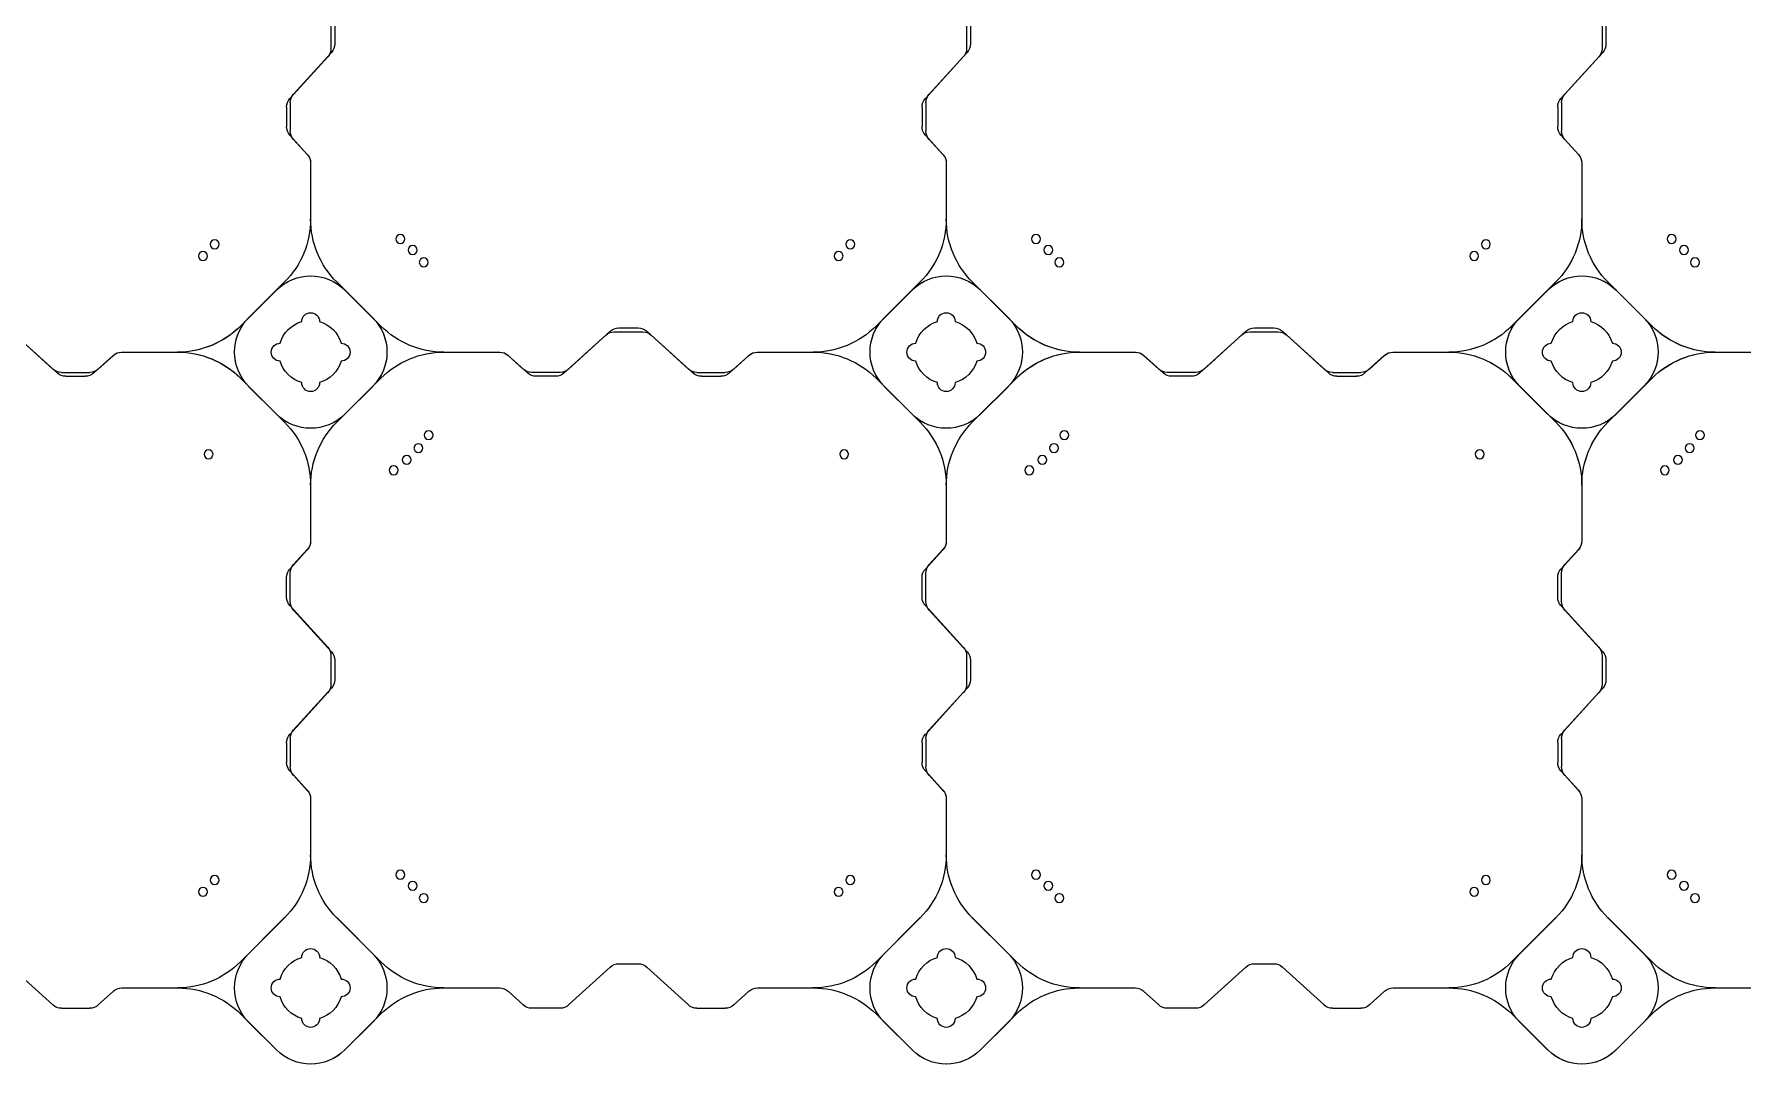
# Model space of a CAD drawing. Header units: millimetres. Extents: x -1612139 to -1260738, y 1141106 to 1536160.
# Drawn here: x -1344645 to -1343301, y 1183512 to 1184326 of the extents above; entities that cross this region are included whole.
import ezdxf

# ---------------------------------------------------------------- set-up
doc = ezdxf.new("R2010")
doc.units = ezdxf.units.MM
doc.header["$LTSCALE"] = 10
doc.layers.get('0').update_dxf_attribs({"linetype": 'CONTINUOUS'})
doc.layers.add('W-FLOAT_BOWL浮筒', color=253, linetype='CONTINUOUS')

# ---------------------------------------------------------------- blocks, each defined once
blk = doc.blocks.new('蓝色')
at = {"layer": 'W-FLOAT_BOWL浮筒', "color": 5}
for p, q in [((1479.5, 1549.2), (1451.2, 1520.9)), ((1457.5, 1527.3), (1479.4, 1549.2)), ((1533.2, 1549.2), (1555.2, 1527.3)), ((1533.2, 1549.2), (1561.5, 1520.9)), ((1979.5, 1549.2), (1951.2, 1520.9)), ((1957.5, 1527.3), (1979.4, 1549.2)), ((2033.2, 1549.2), (2055.2, 1527.3)), ((2033.2, 1549.2), (2061.5, 1520.9)), ((2479.5, 1549.2), (2451.2, 1520.9)), ((2457.5, 1527.3), (2479.4, 1549.2)), ((2533.2, 1549.2), (2555.2, 1527.3)), ((2533.2, 1549.2), (2561.5, 1520.9)), ((1303.5, 1513.8), (1270.7, 1484)), ((1310.2, 1516.4), (1332.5, 1516.4)), ((1339.2, 1513.8), (1351.1, 1503)), ((1673.5, 1513.8), (1661.6, 1503)), ((1702.5, 1516.4), (1680.2, 1516.4)), ((1709.2, 1513.8), (1742, 1484)), ((1803.5, 1513.8), (1770.7, 1484)), ((1810.2, 1516.4), (1832.5, 1516.4)), ((1839.2, 1513.8), (1851.1, 1503)), ((2173.5, 1513.8), (2161.6, 1503)), ((2202.5, 1516.4), (2180.2, 1516.4)), ((2209.2, 1513.8), (2242, 1484)), ((2303.5, 1513.8), (2270.7, 1484)), ((2310.2, 1516.4), (2332.5, 1516.4)), ((2339.2, 1513.8), (2351.1, 1503)), ((1357.8, 1500.4), (1401.6, 1500.4)), ((1610.9, 1500.4), (1654.9, 1500.4)), ((1857.8, 1500.4), (1901.6, 1500.4)), ((2110.9, 1500.4), (2154.9, 1500.4)), ((2357.8, 1500.4), (2401.6, 1500.4)), ((2610.9, 1500.4), (2654.9, 1500.4)), ((1485.8, 1445.1), (1451.1, 1479.9)), ((1526.8, 1445.1), (1561.6, 1479.9)), ((1748.7, 1481.4), (1764, 1481.4)), ((1985.8, 1445.1), (1951.1, 1479.9)), ((2026.8, 1445.1), (2061.6, 1479.9)), ((2248.7, 1481.4), (2264, 1481.4)), ((2485.8, 1445.1), (2451.1, 1479.9)), ((2526.8, 1445.1), (2561.6, 1479.9)), ((1457.5, 1473.5), (1485.8, 1445.2)), ((1555.2, 1473.5), (1526.8, 1445.2)), ((1957.5, 1473.5), (1985.8, 1445.2)), ((2055.2, 1473.5), (2026.8, 1445.2)), ((2457.5, 1473.5), (2485.8, 1445.2)), ((2555.2, 1473.5), (2526.8, 1445.2)), ((1506.3, 1351.6), (1506.3, 1395.8)), ((1506.3, 1351.8), (1506.3, 1395.8)), ((2006.3, 1351.6), (2006.3, 1395.8)), ((2006.3, 1351.8), (2006.3, 1395.8)), ((2506.3, 1351.6), (2506.3, 1395.8)), ((2506.3, 1351.8), (2506.3, 1395.8)), ((1489.9, 1329.7), (1503.7, 1344.9)), ((1492.9, 1333.2), (1503.7, 1345.1)), ((1989.9, 1329.7), (2003.7, 1344.9)), ((1992.9, 1333.2), (2003.7, 1345.1)), ((2489.9, 1329.7), (2503.7, 1344.9)), ((2492.9, 1333.2), (2503.7, 1345.1)), ((1487.3, 1307.7), (1487.3, 1323)), ((1490.3, 1304.2), (1490.3, 1326.5)), ((1987.3, 1307.7), (1987.3, 1323)), ((1990.3, 1304.2), (1990.3, 1326.5)), ((2487.3, 1307.7), (2487.3, 1323)), ((2490.3, 1304.2), (2490.3, 1326.5)), ((1489.9, 1301), (1519.7, 1268.2)), ((1492.9, 1297.5), (1522.7, 1264.7)), ((1989.9, 1301), (2019.7, 1268.2)), ((1992.9, 1297.5), (2022.7, 1264.7)), ((2489.9, 1301), (2519.7, 1268.2)), ((2492.9, 1297.5), (2522.7, 1264.7)), ((1522.3, 1239.2), (1522.3, 1261.5)), ((1525.3, 1242.7), (1525.3, 1258)), ((2022.3, 1239.2), (2022.3, 1261.5)), ((2025.3, 1242.7), (2025.3, 1258)), ((2522.3, 1239.2), (2522.3, 1261.5)), ((2525.3, 1242.7), (2525.3, 1258)), ((1489.9, 1199.7), (1519.7, 1232.5)), ((1492.9, 1203.2), (1522.7, 1236)), ((1989.9, 1199.7), (2019.7, 1232.5)), ((1992.9, 1203.2), (2022.7, 1236)), ((2489.9, 1199.7), (2519.7, 1232.5)), ((2492.9, 1203.2), (2522.7, 1236)), ((1490.3, 1196.5), (1490.3, 1174.2)), ((1990.3, 1196.5), (1990.3, 1174.2)), ((2490.3, 1196.5), (2490.3, 1174.2)), ((1487.3, 1193), (1487.3, 1177.7)), ((1987.3, 1193), (1987.3, 1177.7)), ((2487.3, 1193), (2487.3, 1177.7)), ((1489.9, 1171), (1503.7, 1155.8)), ((1989.9, 1171), (2003.7, 1155.8)), ((2489.9, 1171), (2503.7, 1155.8)), ((1492.9, 1167.5), (1503.7, 1155.6)), ((1992.9, 1167.5), (2003.7, 1155.6)), ((2492.9, 1167.5), (2503.7, 1155.6)), ((1506.3, 1105.1), (1506.3, 1149.1)), ((1506.3, 1105.1), (1506.3, 1148.9)), ((2006.3, 1105.1), (2006.3, 1149.1)), ((2006.3, 1105.1), (2006.3, 1148.9)), ((2506.3, 1105.1), (2506.3, 1149.1)), ((2506.3, 1105.1), (2506.3, 1148.9)), ((1451.1, 1020.9), (1485.8, 1055.6)), ((1479.5, 1049.2), (1451.2, 1020.9)), ((1457.5, 1027.2), (1485.8, 1055.5)), ((1457.5, 1027.3), (1479.4, 1049.2)), ((1561.6, 1020.9), (1526.8, 1055.6)), ((1555.2, 1027.2), (1526.8, 1055.5)), ((1533.2, 1049.2), (1555.2, 1027.3)), ((1533.2, 1049.2), (1561.5, 1020.9)), ((1951.1, 1020.9), (1985.8, 1055.6)), ((1979.5, 1049.2), (1951.2, 1020.9)), ((1957.5, 1027.2), (1985.8, 1055.5)), ((1957.5, 1027.3), (1979.4, 1049.2)), ((2061.6, 1020.9), (2026.8, 1055.6)), ((2055.2, 1027.2), (2026.8, 1055.5)), ((2033.2, 1049.2), (2055.2, 1027.3)), ((2033.2, 1049.2), (2061.5, 1020.9)), ((2451.1, 1020.9), (2485.8, 1055.6)), ((2479.5, 1049.2), (2451.2, 1020.9)), ((2457.5, 1027.2), (2485.8, 1055.5)), ((2457.5, 1027.3), (2479.4, 1049.2)), ((2561.6, 1020.9), (2526.8, 1055.6)), ((2555.2, 1027.2), (2526.8, 1055.5)), ((2533.2, 1049.2), (2555.2, 1027.3)), ((2533.2, 1049.2), (2561.5, 1020.9)), ((1303.5, 1013.8), (1270.7, 984)), ((1307, 1016.8), (1274.2, 987)), ((1310.2, 1016.4), (1332.5, 1016.4)), ((1313.7, 1019.4), (1329, 1019.4)), ((1335.7, 1016.8), (1350.9, 1003)), ((1339.2, 1013.8), (1351.1, 1003)), ((1673.5, 1013.8), (1661.6, 1003)), ((1677, 1016.8), (1661.8, 1003)), ((1702.5, 1016.4), (1680.2, 1016.4)), ((1699, 1019.4), (1683.7, 1019.4)), ((1705.7, 1016.8), (1738.5, 987)), ((1709.2, 1013.8), (1742, 984)), ((1803.5, 1013.8), (1770.7, 984)), ((1807, 1016.8), (1774.2, 987)), ((1810.2, 1016.4), (1832.5, 1016.4)), ((1813.7, 1019.4), (1829, 1019.4)), ((1835.7, 1016.8), (1850.9, 1003)), ((1839.2, 1013.8), (1851.1, 1003)), ((2173.5, 1013.8), (2161.6, 1003)), ((2177, 1016.8), (2161.8, 1003)), ((2202.5, 1016.4), (2180.2, 1016.4)), ((2199, 1019.4), (2183.7, 1019.4)), ((2205.7, 1016.8), (2238.5, 987)), ((2209.2, 1013.8), (2242, 984)), ((2303.5, 1013.8), (2270.7, 984)), ((2307, 1016.8), (2274.2, 987)), ((2310.2, 1016.4), (2332.5, 1016.4)), ((2313.7, 1019.4), (2329, 1019.4)), ((2335.7, 1016.8), (2350.9, 1003)), ((2339.2, 1013.8), (2351.1, 1003)), ((1357.6, 1000.4), (1401.6, 1000.4)), ((1357.8, 1000.4), (1401.6, 1000.4)), ((1610.9, 1000.4), (1654.9, 1000.4)), ((1610.9, 1000.4), (1655.1, 1000.4)), ((1857.6, 1000.4), (1901.6, 1000.4)), ((1857.8, 1000.4), (1901.6, 1000.4)), ((2110.9, 1000.4), (2154.9, 1000.4)), ((2110.9, 1000.4), (2155.1, 1000.4)), ((2357.6, 1000.4), (2401.6, 1000.4)), ((2357.8, 1000.4), (2401.6, 1000.4)), ((2610.9, 1000.4), (2654.9, 1000.4)), ((2610.9, 1000.4), (2655.1, 1000.4)), ((1745.2, 984.4), (1767.5, 984.4)), ((1748.7, 981.4), (1764, 981.4)), ((2245.2, 984.4), (2267.5, 984.4)), ((2248.7, 981.4), (2264, 981.4)), ((1485.8, 945.1), (1451.1, 979.9)), ((1479.5, 951.6), (1451.2, 979.9)), ((1457.5, 973.5), (1485.8, 945.2)), ((1479.4, 951.6), (1457.5, 973.5)), ((1526.8, 945.1), (1561.6, 979.9)), ((1555.2, 973.5), (1526.8, 945.2)), ((1533.2, 951.6), (1561.5, 979.9)), ((1555.2, 973.5), (1533.2, 951.6)), ((1985.8, 945.1), (1951.1, 979.9)), ((1979.5, 951.6), (1951.2, 979.9)), ((1957.5, 973.5), (1985.8, 945.2)), ((1979.4, 951.6), (1957.5, 973.5)), ((2026.8, 945.1), (2061.6, 979.9)), ((2055.2, 973.5), (2026.8, 945.2)), ((2033.2, 951.6), (2061.5, 979.9)), ((2055.2, 973.5), (2033.2, 951.6)), ((2485.8, 945.1), (2451.1, 979.9)), ((2479.5, 951.6), (2451.2, 979.9)), ((2457.5, 973.5), (2485.8, 945.2)), ((2479.4, 951.6), (2457.5, 973.5)), ((2526.8, 945.1), (2561.6, 979.9)), ((2555.2, 973.5), (2526.8, 945.2)), ((2533.2, 951.6), (2561.5, 979.9)), ((2555.2, 973.5), (2533.2, 951.6)), ((1506.3, 851.6), (1506.3, 895.8)), ((1506.3, 851.8), (1506.3, 895.8)), ((2006.3, 851.6), (2006.3, 895.8)), ((2006.3, 851.8), (2006.3, 895.8)), ((2506.3, 851.6), (2506.3, 895.8)), ((2506.3, 851.8), (2506.3, 895.8)), ((1489.9, 829.7), (1503.7, 844.9)), ((1492.9, 833.2), (1503.7, 845.1)), ((1989.9, 829.7), (2003.7, 844.9)), ((1992.9, 833.2), (2003.7, 845.1)), ((2489.9, 829.7), (2503.7, 844.9)), ((2492.9, 833.2), (2503.7, 845.1)), ((1487.3, 807.7), (1487.3, 823)), ((1490.3, 804.2), (1490.3, 826.5)), ((1987.3, 807.7), (1987.3, 823)), ((1990.3, 804.2), (1990.3, 826.5)), ((2487.3, 807.7), (2487.3, 823)), ((2490.3, 804.2), (2490.3, 826.5)), ((1489.9, 801), (1519.7, 768.2)), ((1492.9, 797.5), (1522.7, 764.7)), ((1989.9, 801), (2019.7, 768.2)), ((1992.9, 797.5), (2022.7, 764.7)), ((2489.9, 801), (2519.7, 768.2)), ((2492.9, 797.5), (2522.7, 764.7)), ((1522.3, 739.2), (1522.3, 761.5)), ((1525.3, 742.7), (1525.3, 758)), ((2022.3, 739.2), (2022.3, 761.5)), ((2025.3, 742.7), (2025.3, 758)), ((2522.3, 739.2), (2522.3, 761.5)), ((2525.3, 742.7), (2525.3, 758))]:
    blk.add_line(p, q, dxfattribs=at)
for centre in [(1421.6, 1424.8), (1595.3, 1429.8), (1921.6, 1424.8), (2095.3, 1429.8), (2421.6, 1424.8), (2595.3, 1429.8), (1430.8, 1415.6), (1576.9, 1411.4), (1586.6, 1420.1), (1930.8, 1415.6), (2076.9, 1411.4), (2086.6, 1420.1), (2430.8, 1415.6), (2576.9, 1411.4), (2586.6, 1420.1), (1571.6, 1093.3), (2071.6, 1093.3), (2571.6, 1093.3), (1426, 1080.7), (1581.9, 1085.1), (1591.1, 1075.9), (1926, 1080.7), (2081.9, 1085.1), (2091.1, 1075.9), (2426, 1080.7), (2581.9, 1085.1), (2591.1, 1075.9), (1599.2, 1065.7), (2099.2, 1065.7), (2599.2, 1065.7), (1421.6, 924.8), (1595.3, 929.8), (1921.6, 924.8), (2095.3, 929.8), (2421.6, 924.8), (2595.3, 929.8), (1430.8, 915.6), (1576.9, 911.4), (1586.6, 920.1), (1930.8, 915.6), (2076.9, 911.4), (2086.6, 920.1), (2430.8, 915.6), (2576.9, 911.4), (2586.6, 920.1)]:
    blk.add_circle(centre, 3.5, dxfattribs=at)
for centre, radius, start, end in [((1506.3, 1522.3), 38, 45, 135), ((1506.4, 1522.3), 38, 45, 135), ((2006.3, 1522.3), 38, 45, 135), ((2006.4, 1522.3), 38, 45, 135), ((2506.3, 1522.3), 38, 45, 135), ((2506.4, 1522.3), 38, 45, 135), ((1401.7, 1570.4), 70, 270, 315), ((1484.4, 1500.4), 38, 135, 225), ((1506.3, 1500.4), 25, 106.2602, 163.7398), ((1506.3, 1500.4), 25, 106.2602, 163.7398), ((1506.3, 1524.4), 7, 0, 180), ((1506.3, 1524.4), 7, 0, 180), ((1506.3, 1500.4), 25, 16.2602, 73.7398), ((1506.3, 1500.4), 25, 16.2602, 73.7398), ((1528.3, 1500.4), 38, 315, 45), ((1611, 1570.4), 70, 225, 270), ((1901.7, 1570.4), 70, 270, 315), ((1984.4, 1500.4), 38, 135, 225), ((2006.3, 1500.4), 25, 106.2602, 163.7398), ((2006.3, 1500.4), 25, 106.2602, 163.7398), ((2006.3, 1524.4), 7, 0, 180), ((2006.3, 1524.4), 7, 0, 180), ((2006.3, 1500.4), 25, 16.2602, 73.7398), ((2006.3, 1500.4), 25, 16.2602, 73.7398), ((2028.3, 1500.4), 38, 315, 45), ((2111, 1570.4), 70, 225, 270), ((2401.7, 1570.4), 70, 270, 315), ((2484.4, 1500.4), 38, 135, 225), ((2506.3, 1500.4), 25, 106.2602, 163.7398), ((2506.3, 1500.4), 25, 106.2602, 163.7398), ((2506.3, 1524.4), 7, 0, 180), ((2506.3, 1524.4), 7, 0, 180), ((2506.3, 1500.4), 25, 16.2602, 73.7398), ((2506.3, 1500.4), 25, 16.2602, 73.7398), ((2528.3, 1500.4), 38, 315, 45), ((2611, 1570.4), 70, 225, 270), ((1310.2, 1506.4), 10, 90, 132.2737), ((1332.5, 1506.4), 10, 47.7263, 90), ((1482.3, 1500.4), 7, 90, 270), ((1482.3, 1500.4), 7, 90, 270), ((1530.3, 1500.4), 7, 270, 90), ((1530.3, 1500.4), 7, 270, 90), ((1680.2, 1506.4), 10, 90, 132.2737), ((1702.5, 1506.4), 10, 47.7263, 90), ((1810.2, 1506.4), 10, 90, 132.2737), ((1832.5, 1506.4), 10, 47.7263, 90), ((1982.3, 1500.4), 7, 90, 270), ((1982.3, 1500.4), 7, 90, 270), ((2030.3, 1500.4), 7, 270, 90), ((2030.3, 1500.4), 7, 270, 90), ((2180.2, 1506.4), 10, 90, 132.2737), ((2202.5, 1506.4), 10, 47.7263, 90), ((2310.2, 1506.4), 10, 90, 132.2737), ((2332.5, 1506.4), 10, 47.7263, 90), ((2482.3, 1500.4), 7, 90, 270), ((2482.3, 1500.4), 7, 90, 270), ((2530.3, 1500.4), 7, 270, 90), ((2530.3, 1500.4), 7, 270, 90), ((1357.8, 1510.4), 10, 227.7263, 270), ((1401.6, 1430.4), 70, 45, 90), ((1506.3, 1500.4), 25, 196.2602, 253.7398), ((1506.3, 1500.4), 25, 196.2602, 253.7398), ((1506.3, 1500.4), 25, 286.2602, 343.7398), ((1506.3, 1500.4), 25, 286.2602, 343.7398), ((1611.1, 1430.4), 70, 90, 135), ((1654.9, 1510.4), 10, 270, 312.2737), ((1857.8, 1510.4), 10, 227.7263, 270), ((1901.6, 1430.4), 70, 45, 90), ((2006.3, 1500.4), 25, 196.2602, 253.7398), ((2006.3, 1500.4), 25, 196.2602, 253.7398), ((2006.3, 1500.4), 25, 286.2602, 343.7398), ((2006.3, 1500.4), 25, 286.2602, 343.7398), ((2111.1, 1430.4), 70, 90, 135), ((2154.9, 1510.4), 10, 270, 312.2737), ((2357.8, 1510.4), 10, 227.7263, 270), ((2401.6, 1430.4), 70, 45, 90), ((2506.3, 1500.4), 25, 196.2602, 253.7398), ((2506.3, 1500.4), 25, 196.2602, 253.7398), ((2506.3, 1500.4), 25, 286.2602, 343.7398), ((2506.3, 1500.4), 25, 286.2602, 343.7398), ((2611.1, 1430.4), 70, 90, 135), ((1748.7, 1491.4), 10, 227.7263, 270), ((1764, 1491.4), 10, 270, 312.2737), ((2248.7, 1491.4), 10, 227.7263, 270), ((2264, 1491.4), 10, 270, 312.2737), ((1506.3, 1476.4), 7, 180, 0), ((1506.3, 1476.4), 7, 180, 0), ((2006.3, 1476.4), 7, 180, 0), ((2006.3, 1476.4), 7, 180, 0), ((2506.3, 1476.4), 7, 180, 0), ((2506.3, 1476.4), 7, 180, 0), ((1436.3, 1395.7), 70, 0, 45), ((1436.3, 1395.7), 70, 0, 45), ((1576.3, 1395.7), 70, 135, 180), ((1576.3, 1395.7), 70, 135, 180), ((1936.3, 1395.7), 70, 0, 45), ((1936.3, 1395.7), 70, 0, 45), ((2076.3, 1395.7), 70, 135, 180), ((2076.3, 1395.7), 70, 135, 180), ((2436.3, 1395.7), 70, 0, 45), ((2436.3, 1395.7), 70, 0, 45), ((2576.3, 1395.7), 70, 135, 180), ((2576.3, 1395.7), 70, 135, 180), ((1496.3, 1351.8), 10, 317.7263, 0), ((1496.3, 1351.6), 10, 317.7263, 0), ((1996.3, 1351.8), 10, 317.7263, 0), ((1996.3, 1351.6), 10, 317.7263, 0), ((2496.3, 1351.8), 10, 317.7263, 0), ((2496.3, 1351.6), 10, 317.7263, 0), ((1500.3, 1326.5), 10, 137.7263, 180), ((2000.3, 1326.5), 10, 137.7263, 180), ((2500.3, 1326.5), 10, 137.7263, 180), ((1497.3, 1323), 10, 137.7263, 180), ((1997.3, 1323), 10, 137.7263, 180), ((2497.3, 1323), 10, 137.7263, 180), ((1497.3, 1307.7), 10, 180, 222.2737), ((1500.3, 1304.2), 10, 180, 222.2737), ((1997.3, 1307.7), 10, 180, 222.2737), ((2000.3, 1304.2), 10, 180, 222.2737), ((2497.3, 1307.7), 10, 180, 222.2737), ((2500.3, 1304.2), 10, 180, 222.2737), ((1512.3, 1261.5), 10, 0, 42.2737), ((1515.3, 1258), 10, 0, 42.2737), ((2012.3, 1261.5), 10, 0, 42.2737), ((2015.3, 1258), 10, 0, 42.2737), ((2512.3, 1261.5), 10, 0, 42.2737), ((2515.3, 1258), 10, 0, 42.2737), ((1512.3, 1239.2), 10, 317.7263, 0), ((1515.3, 1242.7), 10, 317.7263, 0), ((2012.3, 1239.2), 10, 317.7263, 0), ((2015.3, 1242.7), 10, 317.7263, 0), ((2512.3, 1239.2), 10, 317.7263, 0), ((2515.3, 1242.7), 10, 317.7263, 0), ((1497.3, 1193), 10, 137.7263, 180), ((1500.3, 1196.5), 10, 137.7263, 180), ((1997.3, 1193), 10, 137.7263, 180), ((2000.3, 1196.5), 10, 137.7263, 180), ((2497.3, 1193), 10, 137.7263, 180), ((2500.3, 1196.5), 10, 137.7263, 180), ((1497.3, 1177.7), 10, 180, 222.2737), ((1500.3, 1174.2), 10, 180, 222.2737), ((1997.3, 1177.7), 10, 180, 222.2737), ((2000.3, 1174.2), 10, 180, 222.2737), ((2497.3, 1177.7), 10, 180, 222.2737), ((2500.3, 1174.2), 10, 180, 222.2737), ((1496.3, 1149.1), 10, 0, 42.2737), ((1496.3, 1148.9), 10, 0, 42.2737), ((1996.3, 1149.1), 10, 0, 42.2737), ((1996.3, 1148.9), 10, 0, 42.2737), ((2496.3, 1149.1), 10, 0, 42.2737), ((2496.3, 1148.9), 10, 0, 42.2737), ((1436.3, 1105.1), 70, 315, 0), ((1436.3, 1105), 70, 315, 0), ((1576.3, 1105.1), 70, 180, 225), ((1576.3, 1105), 70, 180, 225), ((1936.3, 1105.1), 70, 315, 0), ((1936.3, 1105), 70, 315, 0), ((2076.3, 1105.1), 70, 180, 225), ((2076.3, 1105), 70, 180, 225), ((2436.3, 1105.1), 70, 315, 0), ((2436.3, 1105), 70, 315, 0), ((2576.3, 1105.1), 70, 180, 225), ((2576.3, 1105), 70, 180, 225), ((1506.3, 1022.3), 38, 45, 135), ((1506.4, 1022.3), 38, 45, 135), ((2006.3, 1022.3), 38, 45, 135), ((2006.4, 1022.3), 38, 45, 135), ((2506.3, 1022.3), 38, 45, 135), ((2506.4, 1022.3), 38, 45, 135), ((1484.4, 1000.4), 38, 135, 225), ((1484.4, 1000.3), 38, 135, 225), ((1506.3, 1000.4), 25, 106.2602, 163.7398), ((1506.3, 1000.4), 25, 106.2602, 163.7398), ((1506.3, 1000.4), 25, 106.2602, 163.7398), ((1506.3, 1000.4), 25, 106.2602, 163.7398), ((1506.3, 1024.4), 7, 0, 180), ((1506.3, 1024.4), 7, 0, 180), ((1506.3, 1024.4), 7, 0, 180), ((1506.3, 1024.4), 7, 0, 180), ((1506.3, 1000.4), 25, 16.2602, 73.7398), ((1506.3, 1000.4), 25, 16.2602, 73.7398), ((1506.3, 1000.4), 25, 16.2602, 73.7398), ((1506.3, 1000.4), 25, 16.2602, 73.7398), ((1528.3, 1000.4), 38, 315, 45), ((1528.3, 1000.3), 38, 315, 45), ((1984.4, 1000.4), 38, 135, 225), ((1984.4, 1000.3), 38, 135, 225), ((2006.3, 1000.4), 25, 106.2602, 163.7398), ((2006.3, 1000.4), 25, 106.2602, 163.7398), ((2006.3, 1000.4), 25, 106.2602, 163.7398), ((2006.3, 1000.4), 25, 106.2602, 163.7398), ((2006.3, 1024.4), 7, 0, 180), ((2006.3, 1024.4), 7, 0, 180), ((2006.3, 1024.4), 7, 0, 180), ((2006.3, 1024.4), 7, 0, 180), ((2006.3, 1000.4), 25, 16.2602, 73.7398), ((2006.3, 1000.4), 25, 16.2602, 73.7398), ((2006.3, 1000.4), 25, 16.2602, 73.7398), ((2006.3, 1000.4), 25, 16.2602, 73.7398), ((2028.3, 1000.4), 38, 315, 45), ((2028.3, 1000.3), 38, 315, 45), ((2484.4, 1000.4), 38, 135, 225), ((2484.4, 1000.3), 38, 135, 225), ((2506.3, 1000.4), 25, 106.2602, 163.7398), ((2506.3, 1000.4), 25, 106.2602, 163.7398), ((2506.3, 1000.4), 25, 106.2602, 163.7398), ((2506.3, 1000.4), 25, 106.2602, 163.7398), ((2506.3, 1024.4), 7, 0, 180), ((2506.3, 1024.4), 7, 0, 180), ((2506.3, 1024.4), 7, 0, 180), ((2506.3, 1024.4), 7, 0, 180), ((2506.3, 1000.4), 25, 16.2602, 73.7398), ((2506.3, 1000.4), 25, 16.2602, 73.7398), ((2506.3, 1000.4), 25, 16.2602, 73.7398), ((2506.3, 1000.4), 25, 16.2602, 73.7398), ((2528.3, 1000.4), 38, 315, 45), ((2528.3, 1000.3), 38, 315, 45), ((1310.2, 1006.4), 10, 90, 132.2737), ((1313.7, 1009.4), 10, 90, 132.2737), ((1329, 1009.4), 10, 47.7263, 90), ((1332.5, 1006.4), 10, 47.7263, 90), ((1401.6, 1070.4), 70, 270, 315), ((1401.7, 1070.4), 70, 270, 315), ((1611, 1070.4), 70, 225, 270), ((1611.1, 1070.4), 70, 225, 270), ((1680.2, 1006.4), 10, 90, 132.2737), ((1683.7, 1009.4), 10, 90, 132.2737), ((1699, 1009.4), 10, 47.7263, 90), ((1702.5, 1006.4), 10, 47.7263, 90), ((1810.2, 1006.4), 10, 90, 132.2737), ((1813.7, 1009.4), 10, 90, 132.2737), ((1829, 1009.4), 10, 47.7263, 90), ((1832.5, 1006.4), 10, 47.7263, 90), ((1901.6, 1070.4), 70, 270, 315), ((1901.7, 1070.4), 70, 270, 315), ((2111, 1070.4), 70, 225, 270), ((2111.1, 1070.4), 70, 225, 270), ((2180.2, 1006.4), 10, 90, 132.2737), ((2183.7, 1009.4), 10, 90, 132.2737), ((2199, 1009.4), 10, 47.7263, 90), ((2202.5, 1006.4), 10, 47.7263, 90), ((2310.2, 1006.4), 10, 90, 132.2737), ((2313.7, 1009.4), 10, 90, 132.2737), ((2329, 1009.4), 10, 47.7263, 90), ((2332.5, 1006.4), 10, 47.7263, 90), ((2401.6, 1070.4), 70, 270, 315), ((2401.7, 1070.4), 70, 270, 315), ((2611, 1070.4), 70, 225, 270), ((2611.1, 1070.4), 70, 225, 270), ((1357.6, 1010.4), 10, 227.7263, 270), ((1357.8, 1010.4), 10, 227.7263, 270), ((1401.6, 930.4), 70, 45, 90), ((1401.7, 930.4), 70, 45, 90), ((1482.3, 1000.4), 7, 90, 270), ((1482.3, 1000.4), 7, 90, 270), ((1482.3, 1000.4), 7, 90, 270), ((1482.3, 1000.4), 7, 90, 270), ((1530.3, 1000.4), 7, 270, 90), ((1530.3, 1000.4), 7, 270, 90), ((1530.3, 1000.4), 7, 270, 90), ((1530.3, 1000.4), 7, 270, 90), ((1611, 930.4), 70, 90, 135), ((1611.1, 930.4), 70, 90, 135), ((1654.9, 1010.4), 10, 270, 312.2737), ((1655.1, 1010.4), 10, 270, 312.2737), ((1857.6, 1010.4), 10, 227.7263, 270), ((1857.8, 1010.4), 10, 227.7263, 270), ((1901.6, 930.4), 70, 45, 90), ((1901.7, 930.4), 70, 45, 90), ((1982.3, 1000.4), 7, 90, 270), ((1982.3, 1000.4), 7, 90, 270), ((1982.3, 1000.4), 7, 90, 270), ((1982.3, 1000.4), 7, 90, 270), ((2030.3, 1000.4), 7, 270, 90), ((2030.3, 1000.4), 7, 270, 90), ((2030.3, 1000.4), 7, 270, 90), ((2030.3, 1000.4), 7, 270, 90), ((2111, 930.4), 70, 90, 135), ((2111.1, 930.4), 70, 90, 135), ((2154.9, 1010.4), 10, 270, 312.2737), ((2155.1, 1010.4), 10, 270, 312.2737), ((2357.6, 1010.4), 10, 227.7263, 270), ((2357.8, 1010.4), 10, 227.7263, 270), ((2401.6, 930.4), 70, 45, 90), ((2401.7, 930.4), 70, 45, 90), ((2482.3, 1000.4), 7, 90, 270), ((2482.3, 1000.4), 7, 90, 270), ((2482.3, 1000.4), 7, 90, 270), ((2482.3, 1000.4), 7, 90, 270), ((2530.3, 1000.4), 7, 270, 90), ((2530.3, 1000.4), 7, 270, 90), ((2530.3, 1000.4), 7, 270, 90), ((2530.3, 1000.4), 7, 270, 90), ((2611, 930.4), 70, 90, 135), ((2611.1, 930.4), 70, 90, 135), ((1506.3, 1000.4), 25, 196.2602, 253.7398), ((1506.3, 1000.4), 25, 196.2602, 253.7398), ((1506.3, 1000.4), 25, 196.2602, 253.7398), ((1506.3, 1000.4), 25, 196.2602, 253.7398), ((1506.3, 1000.4), 25, 286.2602, 343.7398), ((1506.3, 1000.4), 25, 286.2602, 343.7398), ((1506.3, 1000.4), 25, 286.2602, 343.7398), ((1506.3, 1000.4), 25, 286.2602, 343.7398), ((1745.2, 994.4), 10, 227.7263, 270), ((1748.7, 991.4), 10, 227.7263, 270), ((1764, 991.4), 10, 270, 312.2737), ((1767.5, 994.4), 10, 270, 312.2737), ((2006.3, 1000.4), 25, 196.2602, 253.7398), ((2006.3, 1000.4), 25, 196.2602, 253.7398), ((2006.3, 1000.4), 25, 196.2602, 253.7398), ((2006.3, 1000.4), 25, 196.2602, 253.7398), ((2006.3, 1000.4), 25, 286.2602, 343.7398), ((2006.3, 1000.4), 25, 286.2602, 343.7398), ((2006.3, 1000.4), 25, 286.2602, 343.7398), ((2006.3, 1000.4), 25, 286.2602, 343.7398), ((2245.2, 994.4), 10, 227.7263, 270), ((2248.7, 991.4), 10, 227.7263, 270), ((2264, 991.4), 10, 270, 312.2737), ((2267.5, 994.4), 10, 270, 312.2737), ((2506.3, 1000.4), 25, 196.2602, 253.7398), ((2506.3, 1000.4), 25, 196.2602, 253.7398), ((2506.3, 1000.4), 25, 196.2602, 253.7398), ((2506.3, 1000.4), 25, 196.2602, 253.7398), ((2506.3, 1000.4), 25, 286.2602, 343.7398), ((2506.3, 1000.4), 25, 286.2602, 343.7398), ((2506.3, 1000.4), 25, 286.2602, 343.7398), ((2506.3, 1000.4), 25, 286.2602, 343.7398), ((1506.3, 976.4), 7, 180, 0), ((1506.3, 976.4), 7, 180, 0), ((1506.3, 976.4), 7, 180, 0), ((1506.3, 976.4), 7, 180, 0), ((2006.3, 976.4), 7, 180, 0), ((2006.3, 976.4), 7, 180, 0), ((2006.3, 976.4), 7, 180, 0), ((2006.3, 976.4), 7, 180, 0), ((2506.3, 976.4), 7, 180, 0), ((2506.3, 976.4), 7, 180, 0), ((2506.3, 976.4), 7, 180, 0), ((2506.3, 976.4), 7, 180, 0), ((1506.3, 978.4), 38, 225, 315), ((1506.4, 978.4), 38, 225, 315), ((1436.3, 895.7), 70, 0, 45), ((1436.3, 895.7), 70, 0, 45), ((1576.3, 895.7), 70, 135, 180), ((1576.3, 895.7), 70, 135, 180), ((2006.3, 978.4), 38, 225, 315), ((2006.4, 978.4), 38, 225, 315), ((1936.3, 895.7), 70, 0, 45), ((1936.3, 895.7), 70, 0, 45), ((2076.3, 895.7), 70, 135, 180), ((2076.3, 895.7), 70, 135, 180), ((2506.3, 978.4), 38, 225, 315), ((2506.4, 978.4), 38, 225, 315), ((2436.3, 895.7), 70, 0, 45), ((2436.3, 895.7), 70, 0, 45), ((2576.3, 895.7), 70, 135, 180), ((2576.3, 895.7), 70, 135, 180), ((1496.3, 851.8), 10, 317.7263, 0), ((1496.3, 851.6), 10, 317.7263, 0), ((1996.3, 851.8), 10, 317.7263, 0), ((1996.3, 851.6), 10, 317.7263, 0), ((2496.3, 851.8), 10, 317.7263, 0), ((2496.3, 851.6), 10, 317.7263, 0), ((1497.3, 823), 10, 137.7263, 180), ((1500.3, 826.5), 10, 137.7263, 180), ((1997.3, 823), 10, 137.7263, 180), ((2000.3, 826.5), 10, 137.7263, 180), ((2497.3, 823), 10, 137.7263, 180), ((2500.3, 826.5), 10, 137.7263, 180), ((1497.3, 807.7), 10, 180, 222.2737), ((1997.3, 807.7), 10, 180, 222.2737), ((2497.3, 807.7), 10, 180, 222.2737), ((1500.3, 804.2), 10, 180, 222.2737), ((2000.3, 804.2), 10, 180, 222.2737), ((2500.3, 804.2), 10, 180, 222.2737), ((1512.3, 761.5), 10, 0, 42.2737), ((2012.3, 761.5), 10, 0, 42.2737), ((2512.3, 761.5), 10, 0, 42.2737), ((1515.3, 758), 10, 0, 42.2737), ((2015.3, 758), 10, 0, 42.2737), ((2515.3, 758), 10, 0, 42.2737)]:
    blk.add_arc(centre, radius, start, end, dxfattribs=at)

msp = doc.modelspace()

# ---------------------------------------------------------------- block references
at = {"xscale": -1, "rotation": 180}
msp.add_blockref('蓝色', (-1345933.8, 1185076.5), dxfattribs=at)

doc.saveas('drawing.dxf')
